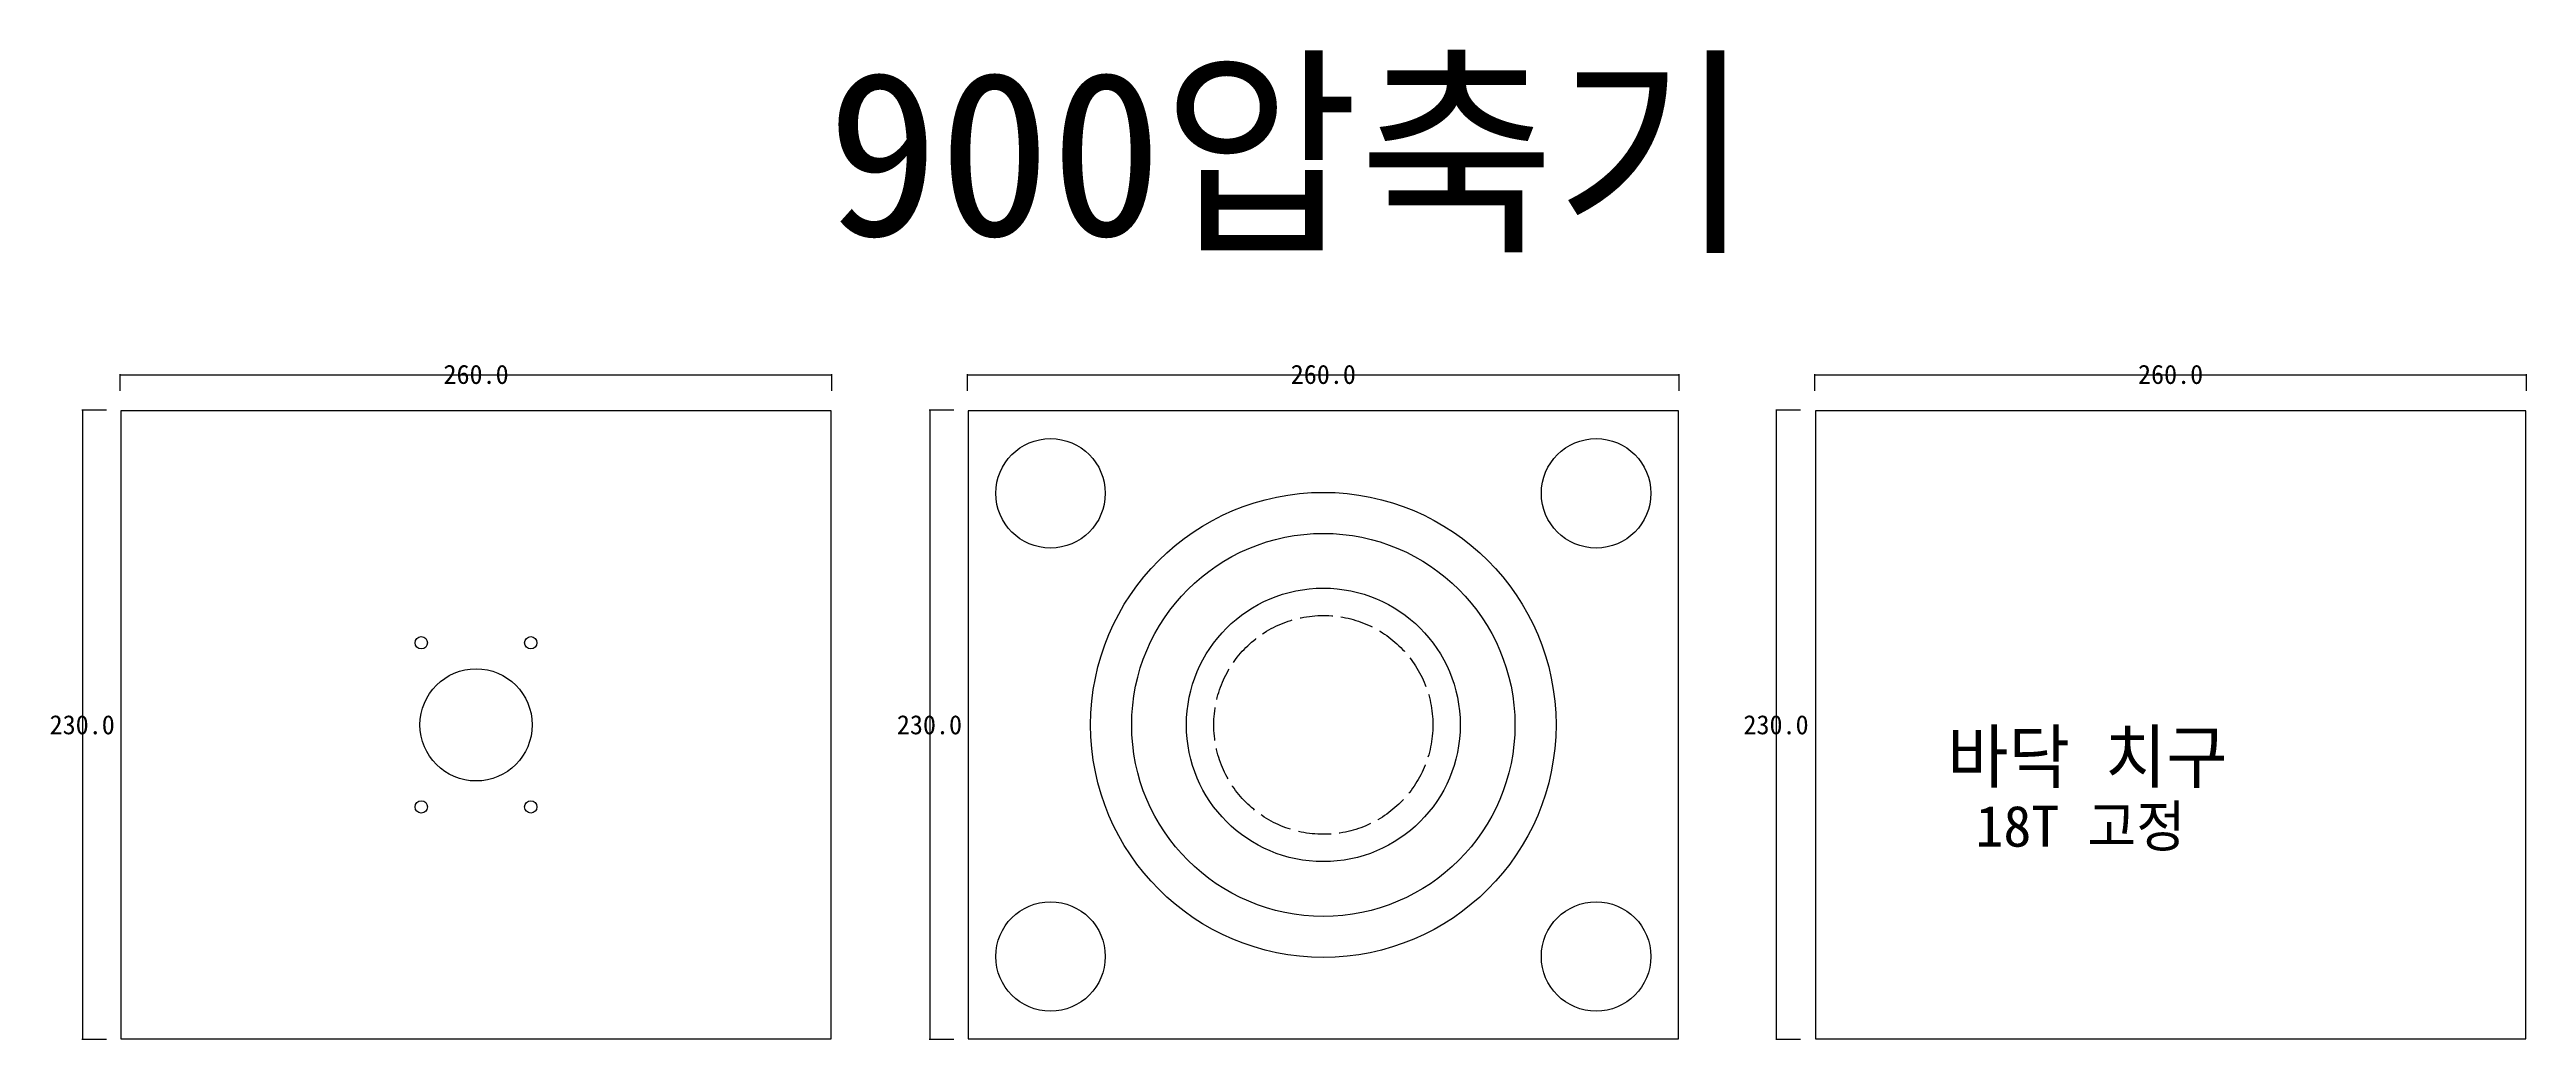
# Model space of a CAD drawing. Header units: millimetres. Extents: x 532 to 1437, y 180 to 542.
import ezdxf

# ---------------------------------------------------------------- set-up
doc = ezdxf.new("R2010")
doc.units = ezdxf.units.MM
doc.linetypes.add('ACAD_ISO02W100', pattern=[15, 12, -3])
for name, color, linetype in [('TEXT', 7, 'Continuous'), ('볼트 구멍', 7, 'Continuous'), ('치구', 7, 'Continuous'), ('치수', 7, 'Continuous')]:
    doc.layers.add(name, color=color, linetype=linetype)
doc.dimstyles.get("Standard").update_dxf_attribs({"dimtxt": 7, "dimasz": 0.18, "dimexe": 0.18, "dimexo": 0.0625, "dimgap": 0.09, "dimtad": 0, "dimtih": 1, "dimtoh": 1, "dimdec": 1, "dimzin": 0, "dimdsep": 46, "dimtxsty": 'Standard', "dimcen": 0.09, "dimadec": 0, "dimazin": 0, "dimtfac": 1, "dimtdec": 1, "dimtofl": 0, "dimtmove": 0, "dimatfit": 3, "dimfxl": 0, "dimtolj": 1, "dimtzin": 0, "dimarcsym": 0})

# ---------------------------------------------------------------- blocks, each defined once
blk = doc.blocks.new('*D8')
at = {"color": 0, "lineweight": -2}
for p, q in [((1176.73, 417.01), (1176.73, 423.02)), ((1176.73, 422.84), (1436.73, 422.84)), ((1436.73, 417.01), (1436.73, 423.02))]:
    blk.add_line(p, q, dxfattribs=at)
for points in [[(1176.73, 422.84), (1176.91, 422.87), (1176.91, 422.81)], [(1436.73, 422.84), (1436.55, 422.81), (1436.55, 422.87)]]:
    blk.add_solid(points)
at = {"layer": 'Defpoints'}
for p in [(1176.73, 422.84), (1176.73, 416.95), (1436.73, 422.84), (1436.73, 416.95)]:
    blk.add_point(p, dxfattribs=at)
at = {"insert": (1306.73, 422.93), "char_height": 7, "attachment_point": 5}
blk.add_mtext('260.0', dxfattribs=at)
blk = doc.blocks.new('*D9')
at = {"color": 0, "lineweight": -2}
for p, q in [((862.28, 409.85), (853.26, 409.85)), ((853.44, 409.85), (853.44, 179.85)), ((862.28, 179.85), (853.26, 179.85))]:
    blk.add_line(p, q, dxfattribs=at)
for points in [[(853.44, 409.85), (853.47, 409.67), (853.41, 409.67)], [(853.44, 179.85), (853.41, 180.03), (853.47, 180.03)]]:
    blk.add_solid(points)
at = {"layer": 'Defpoints'}
for p in [(853.44, 409.85), (862.34, 409.85), (853.44, 179.85), (862.34, 179.85)]:
    blk.add_point(p, dxfattribs=at)
at = {"insert": (853.35, 294.85), "char_height": 7, "attachment_point": 5}
blk.add_mtext('230.0', dxfattribs=at)
blk = doc.blocks.new('*D10')
at = {"color": 0, "lineweight": -2}
for p, q in [((552.78, 409.85), (543.76, 409.85)), ((543.94, 409.85), (543.94, 179.85)), ((552.78, 179.85), (543.76, 179.85))]:
    blk.add_line(p, q, dxfattribs=at)
for points in [[(543.94, 409.85), (543.97, 409.67), (543.91, 409.67)], [(543.94, 179.85), (543.91, 180.03), (543.97, 180.03)]]:
    blk.add_solid(points)
at = {"layer": 'Defpoints'}
for p in [(543.94, 409.85), (552.84, 409.85), (543.94, 179.85), (552.84, 179.85)]:
    blk.add_point(p, dxfattribs=at)
at = {"insert": (543.85, 294.85), "char_height": 7, "attachment_point": 5}
blk.add_mtext('230.0', dxfattribs=at)
blk = doc.blocks.new('*D11')
at = {"color": 0, "lineweight": -2}
for p, q in [((557.73, 417.01), (557.73, 423.02)), ((557.73, 422.84), (817.73, 422.84)), ((817.73, 417.01), (817.73, 423.02))]:
    blk.add_line(p, q, dxfattribs=at)
for points in [[(557.73, 422.84), (557.91, 422.87), (557.91, 422.81)], [(817.73, 422.84), (817.55, 422.81), (817.55, 422.87)]]:
    blk.add_solid(points)
at = {"layer": 'Defpoints'}
for p in [(557.73, 422.84), (557.73, 416.95), (817.73, 422.84), (817.73, 416.95)]:
    blk.add_point(p, dxfattribs=at)
at = {"insert": (687.73, 422.93), "char_height": 7, "attachment_point": 5}
blk.add_mtext('260.0', dxfattribs=at)
blk = doc.blocks.new('*D12')
at = {"color": 0, "lineweight": -2}
for p, q in [((1171.53, 409.85), (1162.51, 409.85)), ((1162.69, 409.85), (1162.69, 179.85)), ((1171.53, 179.85), (1162.51, 179.85))]:
    blk.add_line(p, q, dxfattribs=at)
for points in [[(1162.69, 409.85), (1162.72, 409.67), (1162.66, 409.67)], [(1162.69, 179.85), (1162.66, 180.03), (1162.72, 180.03)]]:
    blk.add_solid(points)
at = {"layer": 'Defpoints'}
for p in [(1162.69, 409.85), (1171.59, 409.85), (1162.69, 179.85), (1171.59, 179.85)]:
    blk.add_point(p, dxfattribs=at)
at = {"insert": (1162.6, 294.85), "char_height": 7, "attachment_point": 5}
blk.add_mtext('230.0', dxfattribs=at)
blk = doc.blocks.new('*D13')
at = {"color": 0, "lineweight": -2}
for p, q in [((867.23, 417.01), (867.23, 423.02)), ((867.23, 422.84), (1127.23, 422.84)), ((1127.23, 417.01), (1127.23, 423.02))]:
    blk.add_line(p, q, dxfattribs=at)
for points in [[(867.23, 422.84), (867.41, 422.87), (867.41, 422.81)], [(1127.23, 422.84), (1127.05, 422.81), (1127.05, 422.87)]]:
    blk.add_solid(points)
at = {"layer": 'Defpoints'}
for p in [(867.23, 422.84), (867.23, 416.95), (1127.23, 422.84), (1127.23, 416.95)]:
    blk.add_point(p, dxfattribs=at)
at = {"insert": (997.23, 422.93), "char_height": 7, "attachment_point": 5}
blk.add_mtext('260.0', dxfattribs=at)

msp = doc.modelspace()

# ---------------------------------------------------------------- linework, layer by layer
at = {"layer": '볼트 구멍', "color": 3}
for centre, radius in [((997.23, 294.85), 85), ((997.23, 294.85), 70), ((997.23, 294.85), 50), ((667.73, 324.85), 2.25), ((707.73, 324.85), 2.25), ((687.73, 294.85), 20.5), ((667.73, 264.85), 2.25), ((707.73, 264.85), 2.25)]:
    msp.add_circle(centre, radius, dxfattribs=at)
at = {"layer": '볼트 구멍', "color": 4, "linetype": 'ACAD_ISO02W100'}
msp.add_circle((997.23, 294.85), 40, dxfattribs=at)
at = {"layer": '치구'}
for points in [[(557.98, 409.6), (557.98, 180.1), (817.48, 180.1), (817.48, 409.6)], [(867.48, 409.6), (867.48, 180.1), (1126.98, 180.1), (1126.98, 409.6)], [(1176.98, 409.6), (1176.98, 180.1), (1436.48, 180.1), (1436.48, 409.6)]]:
    msp.add_lwpolyline(points, close=True, dxfattribs=at)
at = {"layer": '치구', "color": 0}
for centre in [(897.58, 379.5), (1096.88, 379.5), (897.58, 210.2), (1096.88, 210.2)]:
    msp.add_circle(centre, 20, dxfattribs=at)

# ---------------------------------------------------------------- texts
at = {"layer": 'TEXT', "color": 0}
msp.add_text('900압축기', height=60, dxfattribs=at).set_placement((815.94, 473.72))
at = {"layer": 'TEXT', "color": 6, "linetype": 'Continuous'}
msp.add_text('바닥 치구', height=18.75, dxfattribs=at).set_placement((1225.11, 273.85))
at = {"layer": 'TEXT', "color": 6}
msp.add_text('18T 고정', height=15, dxfattribs=at).set_placement((1235.46, 250.34))

# ---------------------------------------------------------------- dimensions: what is measured, and where the dimension line sits
at = {"layer": '치수', "color": 4}
for base, p1, p2, picture, middle in [((817.73, 422.84), (557.73, 416.95), (817.73, 416.95), '*D11', (687.73, 422.93)), ((1127.23, 422.84), (867.23, 416.95), (1127.23, 416.95), '*D13', (997.23, 422.93)), ((1436.73, 422.84), (1176.73, 416.95), (1436.73, 416.95), '*D8', (1306.73, 422.93))]:
    dim = msp.add_linear_dim(base=base, p1=p1, p2=p2, dimstyle='Standard', override={"dimtxt": 5}, dxfattribs=at)
    dim.commit()
    dim.dimension.update_dxf_attribs({"geometry": picture, "text_midpoint": middle})
for base, p1, p2, picture, middle in [((543.94, 179.85), (552.84, 409.85), (552.84, 179.85), '*D10', (543.85, 294.85)), ((853.44, 179.85), (862.34, 409.85), (862.34, 179.85), '*D9', (853.35, 294.85)), ((1162.69, 179.85), (1171.59, 409.85), (1171.59, 179.85), '*D12', (1162.6, 294.85))]:
    dim = msp.add_linear_dim(base=base, p1=p1, p2=p2, angle=90, dimstyle='Standard', override={"dimtxt": 5}, dxfattribs=at)
    dim.commit()
    dim.dimension.update_dxf_attribs({"geometry": picture, "text_midpoint": middle})

doc.saveas('drawing.dxf')
